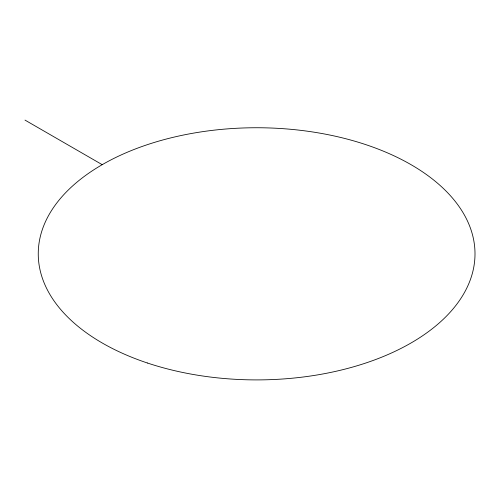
<?xml version="1.0" encoding="UTF-8"?>
<svg xmlns="http://www.w3.org/2000/svg" width="500" height="500" viewBox="0 0 500 500"><rect width="100%" height="100%" fill="white"/><g stroke="black" fill="none" stroke-linecap="round" stroke-linejoin="round"><path stroke-width="0.75" d="M25 120.1L102.206 164.675M147.438 363.013A218.375 126.081 0 0 0 475 253.825A218.375 126.081 0 0 0 147.438 144.637A218.375 126.081 0 0 0 147.438 363.013"/></g></svg>
